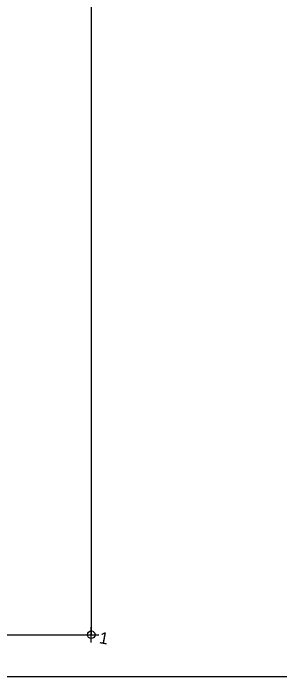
# Model space of a CAD drawing. Header units: metres. Extents: x 648700 to 648889, y 3454355 to 3454496.
# Drawn here: x 648759.5 to 648794.3, y 3454355.2 to 3454441.4 of the extents above; entities that cross this region are included whole.
import ezdxf
from ezdxf.enums import TextEntityAlignment as Align

# ---------------------------------------------------------------- set-up
doc = ezdxf.new("R2010")
doc.units = ezdxf.units.M
doc.header["$LTSCALE"] = 5
doc.header["$PDMODE"] = 34
doc.header["$PDSIZE"] = -0.1
doc.layers.add('outlook', color=4, linetype='Continuous')
doc.layers.add('XYZTABLO', color=7, linetype='Continuous')
doc.styles.get("Standard").update_dxf_attribs({"font": 'arial.ttf'})

msp = doc.modelspace()

# ---------------------------------------------------------------- linework, layer by layer
at = {"layer": 'outlook'}
for p in [(648769.686, 3454480.692), (648714.336, 3454360.693)]:
    msp.add_line(p, (648769.686, 3454360.688), dxfattribs=at)
at = {"layer": 'XYZTABLO'}
msp.add_lwpolyline([(648699.797, 3454496.293), (648888.856, 3454496.293), (648888.856, 3454355.238), (648699.797, 3454355.238)], close=True, dxfattribs=at)
msp.add_point((648769.686, 3454360.688), dxfattribs=at)

# ---------------------------------------------------------------- texts
msp.add_text('1', height=1.5, rotation=349.71917, dxfattribs=at).set_placement((648771.777, 3454359.409), align=Align.RIGHT)

doc.saveas('drawing.dxf')
